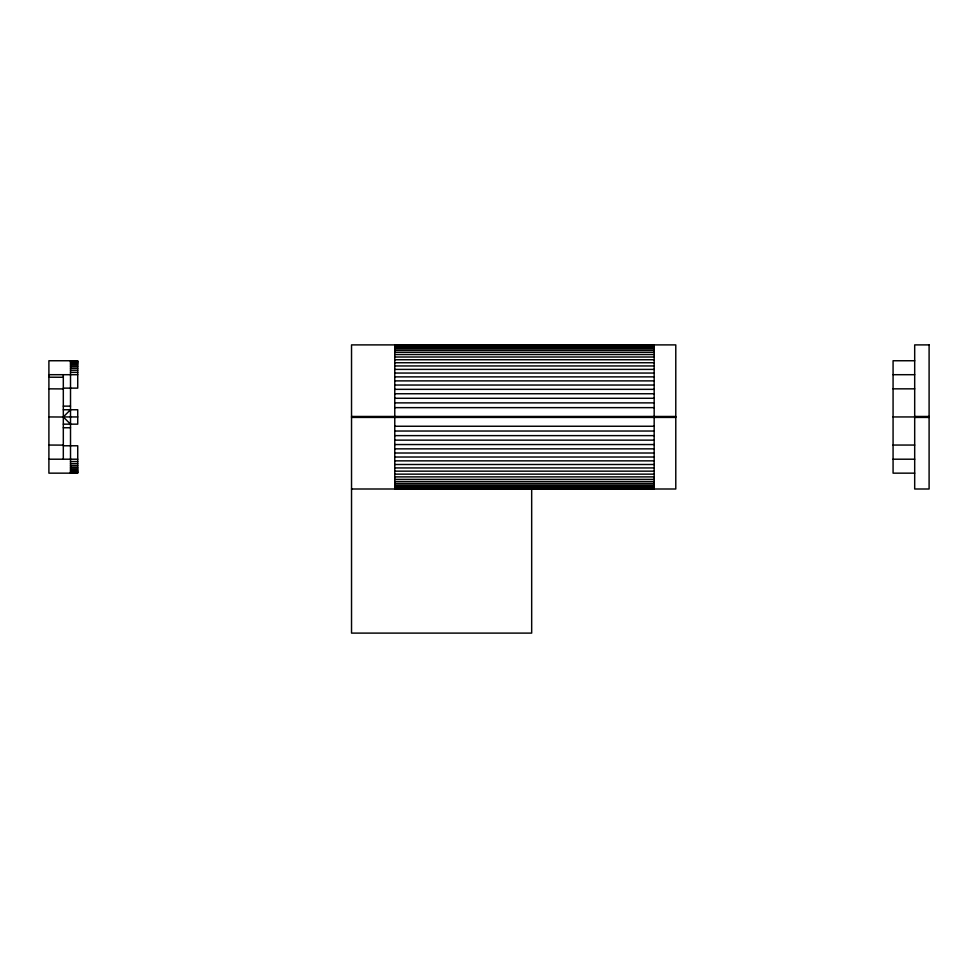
<?xml version="1.0" encoding="UTF-8"?>
<svg xmlns="http://www.w3.org/2000/svg" width="978" height="978" viewBox="0 0 978 978"><rect width="100%" height="100%" fill="white"/><g stroke="black" fill="none" stroke-linecap="round" stroke-linejoin="round"><path stroke-width="1.47" d="M70.514 424.159L63.313 416.946L70.514 409.745M77.727 459.208L48.9 459.208M48.9 374.696L77.727 374.696M394.77 345.038L654.172 345.038M394.77 345.503L654.172 345.503M394.77 346.273L654.172 346.273M394.77 347.337L654.172 347.337M394.77 348.706L654.172 348.706M394.77 350.356L654.172 350.356M394.77 352.3L654.172 352.3M394.77 354.525L654.172 354.525M394.77 357.007L654.172 357.007M394.77 359.745L654.172 359.745M914.687 360.748L893.073 360.748L893.073 473.156L914.687 473.156M70.514 361.224L77.727 361.224M70.514 361.823L77.727 361.823M70.514 362.655L77.727 362.655M394.77 362.74L654.172 362.74M70.514 363.73L77.727 363.73M70.514 365.026L77.727 365.026M394.77 365.955L654.172 365.955M70.514 366.542L77.727 366.542M70.514 368.278L77.727 368.278M394.77 369.403L654.172 369.403M70.514 370.222L77.727 370.222M70.514 372.361L77.727 372.361M394.77 373.046L654.172 373.046M893.073 374.696L914.687 374.696M394.77 376.872L654.172 376.872M394.77 380.882L654.172 380.882M394.77 385.039L654.172 385.039M63.313 388.132L77.727 388.132L77.727 360.748L48.9 360.748L48.9 473.156L77.727 473.156L77.727 445.772L63.313 445.772M893.073 388.841L914.687 388.841M394.77 389.342L654.172 389.342M394.77 393.755L654.172 393.755M394.77 398.278L654.172 398.278M394.77 402.875L654.172 402.875M63.313 406.139L70.514 406.139M394.77 407.643L654.172 407.643M63.313 409.745L77.727 409.745L77.727 424.159L63.313 424.159M351.53 416.469L675.786 416.469M914.687 416.469L929.1 416.469M63.313 416.946L77.727 416.946M893.073 416.946L914.687 416.946M351.53 417.423L675.786 417.423M914.687 417.423L929.1 417.423M394.77 426.249L654.172 426.249M63.313 427.753L70.514 427.753M394.77 431.029L654.172 431.029M394.77 435.626L654.172 435.626M394.77 440.137L654.172 440.137M394.77 444.55L654.172 444.55M893.073 445.051L914.687 445.051M394.77 448.853L654.172 448.853M394.77 453.01L654.172 453.01M394.77 457.019L654.172 457.019M893.073 459.208L914.687 459.208M394.77 460.858L654.172 460.858M70.514 461.543L77.727 461.543M70.514 463.682L77.727 463.682M394.77 464.501L654.172 464.501M70.514 465.626L77.727 465.626M70.514 467.35L77.727 467.35M394.77 467.936L654.172 467.936M70.514 468.878L77.727 468.878M70.514 470.173L77.727 470.173M70.514 471.237L77.727 471.237M394.77 471.151L654.172 471.151M70.514 472.068L77.727 472.068M70.514 472.667L77.727 472.667M394.77 474.147L654.172 474.147M394.77 476.885L654.172 476.885M394.77 479.379L654.172 479.379M394.77 481.592L654.172 481.592M394.77 483.535L654.172 483.535M394.77 485.198L654.172 485.198M394.77 486.555L654.172 486.555M394.77 487.631L654.172 487.631M394.77 488.389L654.172 488.389M394.77 488.853L654.172 488.853M351.53 489L675.786 489L675.786 344.892L351.53 344.892L351.53 633.108L531.677 633.108L531.677 489M48.9 377.202L63.313 377.276M48.9 388.841L63.313 388.914M48.9 416.946L63.313 417.019M48.9 445.051L63.313 445.112M654.172 344.892L654.172 489M394.77 344.892L394.77 489M70.514 360.748L70.514 473.156M63.313 374.672L63.313 459.269M929.1 344.892L914.687 344.892L914.687 489L929.1 489L929.1 344.892"/></g></svg>
